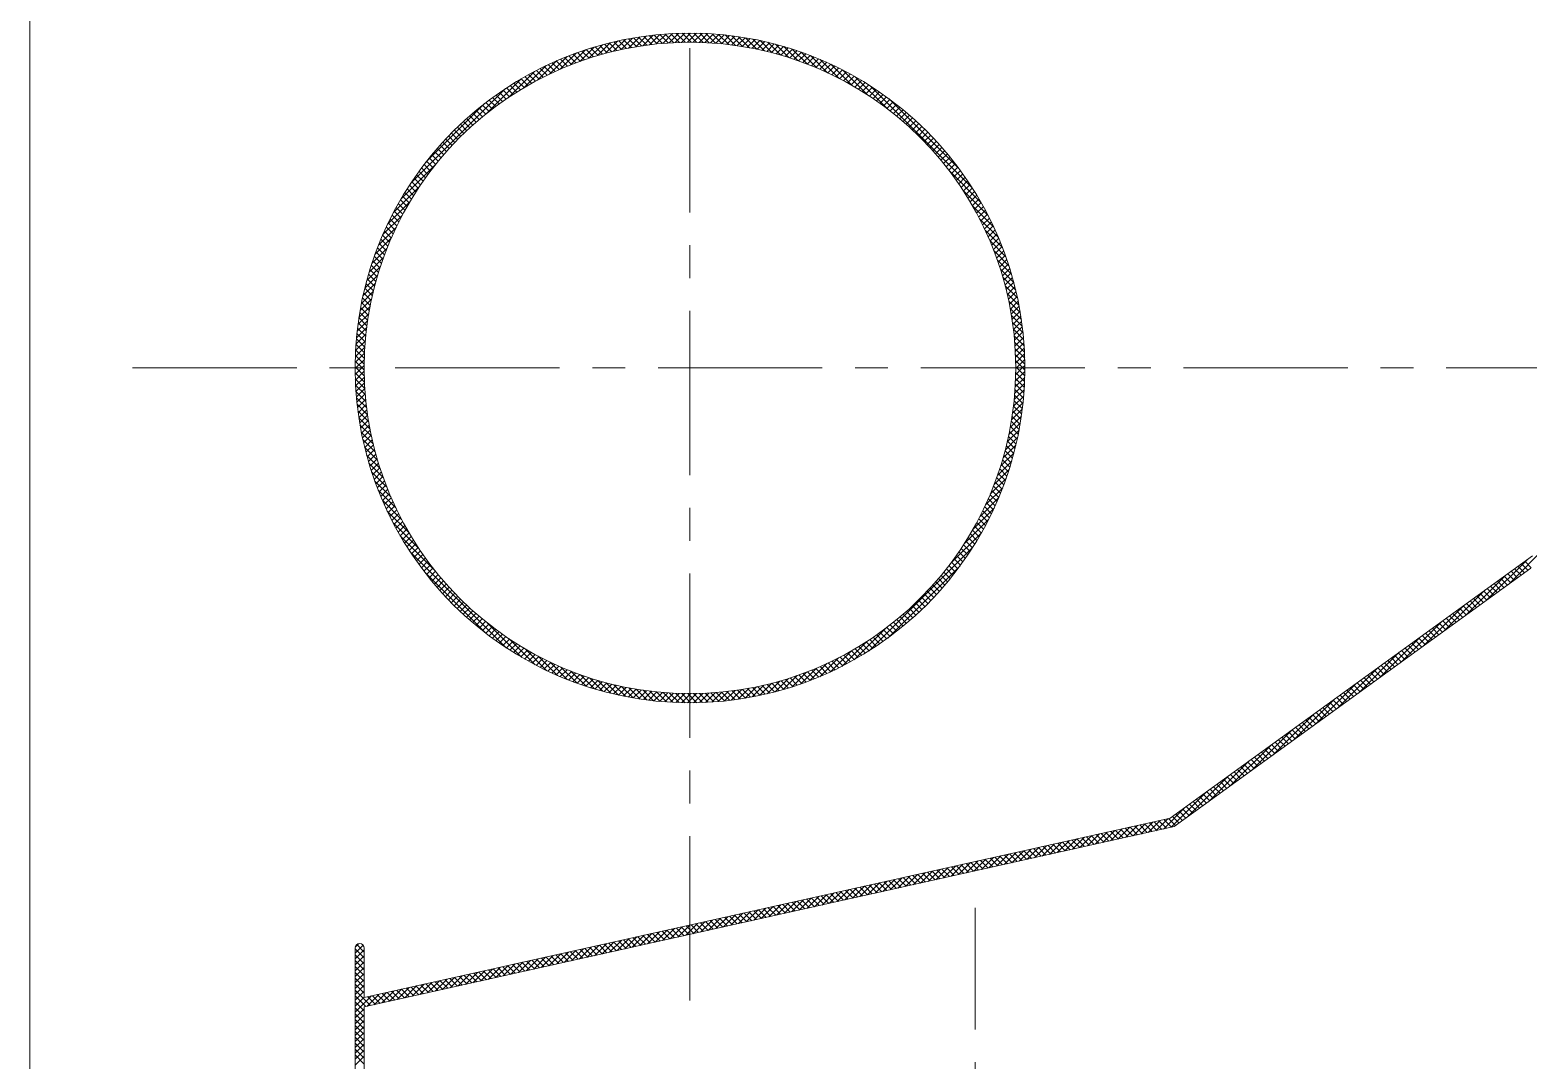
# Model space of a CAD drawing. Header units: millimetres. Extents: x 3449 to 4043, y 1067 to 1487.
# Drawn here: x 3691.42 to 3714.22, y 1159.69 to 1175.38 of the extents above; entities that cross this region are included whole.
import ezdxf

# ---------------------------------------------------------------- set-up
doc = ezdxf.new("R2010")
doc.units = ezdxf.units.MM
doc.linetypes.add('CENTERX2', pattern=[4, 2.5, -0.5, 0.5, -0.5])
for name, color, linetype, lineweight, true_color in [('1', 1, 'Continuous', 18, 0xff0000), ('2', 2, 'Continuous', 18, 0xffff00), ('3', 3, 'CENTERX2', 18, 0x00ff00)]:
    doc.layers.add(name, color=color, linetype=linetype, lineweight=lineweight, true_color=true_color)
pattern_1 = [(45, (3326.032391170889, 633.5754876375647), (-0.04490128060534576, 0.04490128060534577), []), (135, (3326.032391170889, 633.5754876375647), (-0.04490128060534577, -0.04490128060534576), [])]

msp = doc.modelspace()

# ---------------------------------------------------------------- hatches: boundary and pattern name
at = {"layer": '2'}
h = msp.add_hatch(dxfattribs=at)
h.set_pattern_fill('ANSI37', color=256, scale=0.02, style=0)
h.set_pattern_definition(pattern_1)
edge = h.paths.add_edge_path(flags=0)
edge.add_line((3701.463675053075, 1175.192347474159), (3701.463675053075, 1175.330736990208))
edge.add_arc((3701.463675083471, 1170.23294386095), 5.097793129258321, 90.00000034162359, 179.9999999999987)
edge.add_line((3696.365881954212, 1170.232943891345), (3696.504271470261, 1170.232943891345))
edge.add_arc((3701.463675082645, 1170.232943861775), 4.959403612384335, 90.00000034162429, 179.9999999999987, ccw=False)
edge = h.paths.add_edge_path(flags=0)
edge.add_line((3701.463675053075, 1175.330736990208), (3701.463675053075, 1175.192347474159))
edge.add_arc((3701.463675023504, 1170.232943861775), 4.959403612384335, 1.3073986337985843e-12, 89.99999965837583, ccw=False)
edge.add_line((3706.423078635889, 1170.232943891345), (3706.561468151938, 1170.232943891345))
edge.add_arc((3701.46367502268, 1170.23294386095), 5.097793129258264, 0, 89.99999965837641)
h = msp.add_hatch(dxfattribs=at)
h.set_pattern_fill('ANSI37', color=256, scale=0.02, style=0)
h.set_pattern_definition(pattern_1)
edge = h.paths.add_edge_path(flags=0)
edge.add_line((3701.463675053075, 1175.330736990208), (3701.463675053075, 1175.192347474159))
edge.add_arc((3701.463675023504, 1170.232943861775), 4.959403612384335, 1.3073986337985843e-12, 89.99999965837583, ccw=False)
edge.add_line((3706.423078635889, 1170.232943891345), (3706.561468151938, 1170.232943891345))
edge.add_arc((3701.46367502268, 1170.23294386095), 5.097793129258264, 0, 89.99999965837641)
edge = h.paths.add_edge_path(flags=0)
edge.add_arc((3701.463675083471, 1170.23294386095), 5.097793129258321, 90.00000034162359, 179.9999999999987)
edge.add_line((3696.365881954212, 1170.232943891345), (3696.504271470261, 1170.232943891345))
edge.add_arc((3701.463675082645, 1170.232943861775), 4.959403612384335, 90.00000034162429, 179.9999999999987, ccw=False)
edge.add_line((3701.463675053075, 1175.192347474159), (3701.463675053075, 1175.330736990208))
edge = h.paths.add_edge_path(flags=0)
edge.add_arc((3701.46367502268, 1170.23294386095), 5.097793129258264, 0, 89.99999965837641)
edge.add_line((3701.463675053075, 1175.330736990208), (3701.463675053075, 1175.192347474159))
edge.add_arc((3701.463675023504, 1170.232943861775), 4.959403612384335, 1.3073986337985843e-12, 89.99999965837583, ccw=False)
edge.add_arc((3701.463675023504, 1170.232943920915), 4.959403612384278, 270.0000003416236, 360, ccw=False)
edge.add_line((3701.463675053075, 1165.273540308531), (3701.463675053075, 1165.135150792482))
edge.add_arc((3701.46367502268, 1170.232943921741), 5.097793129258321, 270.0000003416236, 359.9999999999987)
edge = h.paths.add_edge_path(flags=0)
edge.add_arc((3701.463675082645, 1170.232943920915), 4.959403612383994, 179.9999999999974, 269.999999658379, ccw=False)
edge.add_arc((3701.463675082645, 1170.232943861775), 4.959403612384335, 90.00000034162429, 179.9999999999987, ccw=False)
edge.add_line((3701.463675053075, 1175.192347474159), (3701.463675053075, 1175.330736990208))
edge.add_arc((3701.463675083471, 1170.23294386095), 5.097793129258321, 90.00000034162359, 179.9999999999987)
edge.add_arc((3701.463675083471, 1170.23294392174), 5.09779312925815, 180, 269.9999996583777)
edge.add_line((3701.463675053075, 1165.135150792482), (3701.463675053075, 1165.273540308531))

# ---------------------------------------------------------------- linework, layer by layer
at = {"layer": '1'}
for p, q in [((3691.41500317088, 1179.138549961204), (3691.41500317088, 1113.887784087477)), ((3701.463675053075, 1175.225928190742), (3701.463675053075, 1175.225928190742)), ((3714.289315263652, 1167.373090843084), (3708.774718985298, 1163.376925797501)), ((3714.263675053087, 1167.183605379431), (3708.832740138618, 1163.24806573617)), ((3708.774718985298, 1163.376925797501), (3696.50427147026, 1160.645020816507)), ((3708.832740138618, 1163.24806573617), (3696.50427147026, 1160.503242866276)), ((3696.365881954212, 1161.397721301367), (3696.365881954212, 1131.600357740524)), ((3696.504271470261, 1161.397721301367), (3696.50427147026, 1160.645020816507)), ((3696.50427147026, 1160.503242866276), (3696.504271470261, 1132.523091182405))]:
    msp.add_line(p, q, dxfattribs=at)
for radius in [5.097793098862894, 4.959403582814048]:
    msp.add_circle((3701.463675053075, 1170.232943891345), radius, dxfattribs=at)
msp.add_arc((3696.435076712236, 1161.397721301367), 0.06919475802442321, 9.119286382692197e-11, 179.9999999999088, dxfattribs=at)
at = {"layer": '2'}
for p, q in [((3713.923560102216, 1166.937140287601), (3714.523976987517, 1167.537557172901)), ((3713.597417660498, 1166.700800407092), (3714.218106499809, 1167.321489246404)), ((3713.271275218778, 1166.464460526583), (3713.89196405809, 1167.085149365896)), ((3713.959661877743, 1166.963301523376), (3713.860566412371, 1167.062396988749)), ((3714.011731828084, 1167.001034134246), (3713.912636362711, 1167.100129599619)), ((3714.063801778424, 1167.038766745116), (3713.964706313052, 1167.137862210489)), ((3714.115871728765, 1167.076499355986), (3714.016776263392, 1167.175594821359)), ((3714.167941679106, 1167.114231966856), (3714.068846213733, 1167.213327432229)), ((3714.220011629446, 1167.151964577726), (3714.120916164074, 1167.251060043099)), ((3714.272081579787, 1167.189697188596), (3714.172986114414, 1167.288792653969)), ((3712.945132777058, 1166.228120646075), (3713.56582161637, 1166.848809485387)), ((3713.647242175699, 1166.736905858156), (3713.548146710326, 1166.836001323529)), ((3713.69931212604, 1166.774638469026), (3713.600216660667, 1166.873733934399)), ((3713.751382076381, 1166.812371079896), (3713.652286611008, 1166.911466545269)), ((3713.803452026721, 1166.850103690766), (3713.704356561349, 1166.949199156139)), ((3713.855521977062, 1166.887836301636), (3713.756426511689, 1166.986931767009)), ((3713.907591927402, 1166.925568912506), (3713.80849646203, 1167.024664377879)), ((3712.618990335339, 1165.991780765565), (3713.239679174651, 1166.612469604878)), ((3713.334822473655, 1166.510510192935), (3713.235727008283, 1166.609605658308)), ((3713.386892423996, 1166.548242803806), (3713.287796958623, 1166.647338269178)), ((3713.438962374337, 1166.585975414675), (3713.339866908964, 1166.685070880048)), ((3713.491032324677, 1166.623708025546), (3713.391936859305, 1166.722803490918)), ((3713.543102275018, 1166.661440636415), (3713.444006809645, 1166.760536101788)), ((3713.595172225359, 1166.699173247285), (3713.496076759986, 1166.798268712658)), ((3713.022402771611, 1166.284114527715), (3712.923307306239, 1166.383209993088)), ((3713.074472721952, 1166.321847138585), (3712.97537725658, 1166.420942603958)), ((3713.126542672293, 1166.359579749455), (3713.02744720692, 1166.458675214828)), ((3713.178612622633, 1166.397312360325), (3713.079517157261, 1166.496407825698)), ((3713.230682572974, 1166.435044971195), (3713.131587107601, 1166.534140436568)), ((3713.282752523315, 1166.472777582065), (3713.183657057942, 1166.571873047438)), ((3712.292847893619, 1165.755440885057), (3712.913536732932, 1166.37612972437)), ((3712.709983069568, 1166.057718862495), (3712.610887604194, 1166.156814327868)), ((3712.762053019908, 1166.095451473365), (3712.662957554536, 1166.194546938738)), ((3712.814122970249, 1166.133184084235), (3712.715027504876, 1166.232279549608)), ((3712.86619292059, 1166.170916695105), (3712.767097455217, 1166.270012160478)), ((3712.91826287093, 1166.208649305975), (3712.819167405558, 1166.307744771348)), ((3712.970332821271, 1166.246381916845), (3712.871237355897, 1166.345477382218)), ((3711.9667054519, 1165.519101004548), (3712.587394291213, 1166.139789843861)), ((3712.397563367524, 1165.831323197275), (3712.298467902151, 1165.930418662648)), ((3712.449633317865, 1165.869055808145), (3712.350537852491, 1165.968151273517)), ((3712.501703268204, 1165.906788419015), (3712.402607802833, 1166.005883884388)), ((3712.553773218546, 1165.944521029885), (3712.454677753172, 1166.043616495257)), ((3712.605843168886, 1165.982253640755), (3712.506747703514, 1166.081349106127)), ((3712.657913119227, 1166.019986251625), (3712.558817653854, 1166.119081716997)), ((3711.64056301018, 1165.282761124039), (3712.261251849493, 1165.903449963352)), ((3712.085143665479, 1165.604927532054), (3711.986048200107, 1165.704022997427)), ((3712.137213615821, 1165.642660142925), (3712.038118150447, 1165.741755608297)), ((3712.189283566161, 1165.680392753795), (3712.090188100789, 1165.779488219167)), ((3712.241353516501, 1165.718125364664), (3712.142258051129, 1165.817220830037)), ((3712.293423466843, 1165.755857975534), (3712.194328001469, 1165.854953440907)), ((3712.345493417183, 1165.793590586404), (3712.246397951811, 1165.892686051777)), ((3711.31442056846, 1165.046421243531), (3711.935109407774, 1165.667110082844)), ((3711.772723963436, 1165.378531866834), (3711.673628498063, 1165.477627332207)), ((3711.824793913776, 1165.416264477704), (3711.725698448404, 1165.515359943077)), ((3711.876863864118, 1165.453997088574), (3711.777768398744, 1165.553092553947)), ((3711.928933814457, 1165.491729699444), (3711.829838349086, 1165.590825164817)), ((3711.981003764799, 1165.529462310314), (3711.881908299425, 1165.628557775687)), ((3712.033073715139, 1165.567194921184), (3711.933978249766, 1165.666290386557)), ((3710.988278126742, 1164.810081363022), (3711.608966966054, 1165.430770202335)), ((3711.460304261392, 1165.152136201614), (3711.361208796019, 1165.251231666987)), ((3711.512374211732, 1165.189868812484), (3711.41327874636, 1165.288964277857)), ((3711.564444162073, 1165.227601423354), (3711.4653486967, 1165.326696888727)), ((3711.616514112414, 1165.265334034224), (3711.517418647041, 1165.364429499597)), ((3711.668584062754, 1165.303066645094), (3711.569488597382, 1165.402162110467)), ((3711.720654013096, 1165.340799255964), (3711.621558547722, 1165.439894721337)), ((3710.662135685022, 1164.573741482513), (3711.282824524335, 1165.194430321826)), ((3711.147884559348, 1164.925740536394), (3711.048789093975, 1165.024836001767)), ((3711.199954509689, 1164.963473147264), (3711.100859044316, 1165.062568612637)), ((3711.252024460029, 1165.001205758134), (3711.152928994657, 1165.100301223507)), ((3711.30409441037, 1165.038938369004), (3711.204998944997, 1165.138033834376)), ((3711.356164360711, 1165.076670979874), (3711.257068895338, 1165.175766445246)), ((3711.408234311051, 1165.114403590744), (3711.309138845679, 1165.213499056116)), ((3710.335993243302, 1164.337401602004), (3710.956682082616, 1164.958090441318)), ((3710.835464857304, 1164.699344871173), (3710.736369391931, 1164.798440336546)), ((3710.887534807645, 1164.737077482043), (3710.788439342272, 1164.836172947416)), ((3710.939604757986, 1164.774810092913), (3710.840509292613, 1164.873905558286)), ((3710.991674708326, 1164.812542703783), (3710.892579242954, 1164.911638169156)), ((3711.043744658667, 1164.850275314653), (3710.944649193294, 1164.949370780026)), ((3711.095814609007, 1164.888007925523), (3710.996719143634, 1164.987103390896)), ((3710.009850801584, 1164.101061721495), (3710.630539640896, 1164.721750560809)), ((3710.523045155261, 1164.472949205953), (3710.423949689888, 1164.572044671326)), ((3710.575115105601, 1164.510681816823), (3710.476019640228, 1164.609777282196)), ((3710.627185055941, 1164.548414427693), (3710.528089590569, 1164.647509893066)), ((3710.679255006282, 1164.586147038563), (3710.580159540909, 1164.685242503936)), ((3710.731324956623, 1164.623879649433), (3710.63222949125, 1164.722975114806)), ((3710.783394906964, 1164.661612260303), (3710.684299441591, 1164.760707725676)), ((3709.683708359864, 1163.864721840987), (3710.304397199177, 1164.4854106803)), ((3710.210625453216, 1164.246553540733), (3710.111529987844, 1164.345649006106)), ((3710.262695403557, 1164.284286151603), (3710.163599938184, 1164.383381616976)), ((3710.314765353898, 1164.322018762473), (3710.215669888525, 1164.421114227846)), ((3710.366835304239, 1164.359751373343), (3710.267739838866, 1164.458846838716)), ((3710.418905254579, 1164.397483984213), (3710.319809789206, 1164.496579449586)), ((3710.47097520492, 1164.435216595083), (3710.371879739547, 1164.534312060456)), ((3709.357565918144, 1163.628381960478), (3709.978254757458, 1164.249070799792)), ((3709.898205751173, 1164.020157875512), (3709.7991102858, 1164.119253340886)), ((3709.950275701513, 1164.057890486383), (3709.851180236141, 1164.156985951756)), ((3710.002345651854, 1164.095623097253), (3709.903250186481, 1164.194718562625)), ((3710.054415602195, 1164.133355708123), (3709.955320136822, 1164.232451173495)), ((3710.106485552535, 1164.171088318993), (3710.007390087162, 1164.270183784365)), ((3710.158555502876, 1164.208820929863), (3710.059460037503, 1164.307916395235)), ((3709.031423476425, 1163.392042079969), (3709.652112315738, 1164.012730919283)), ((3709.585786049129, 1163.793762210292), (3709.486690583755, 1163.892857675665)), ((3709.637855999469, 1163.831494821163), (3709.538760534097, 1163.930590286535)), ((3709.68992594981, 1163.869227432032), (3709.590830484437, 1163.968322897405)), ((3709.741995900151, 1163.906960042903), (3709.642900434777, 1164.006055508275)), ((3709.794065850491, 1163.944692653772), (3709.694970385119, 1164.043788119145)), ((3709.846135800832, 1163.982425264642), (3709.747040335459, 1164.081520730015)), ((3708.787592956663, 1163.238014121418), (3709.325969874018, 1163.776391038774)), ((3709.273366347084, 1163.567366545072), (3709.174270881712, 1163.666462010445)), ((3709.325436297426, 1163.605099155942), (3709.226340832052, 1163.704194621315)), ((3709.377506247766, 1163.642831766812), (3709.278410782394, 1163.741927232185)), ((3709.429576198107, 1163.680564377682), (3709.330480732734, 1163.779659843055)), ((3709.481646148448, 1163.718296988552), (3709.382550683074, 1163.817392453925)), ((3709.533716098788, 1163.756029599422), (3709.434620633416, 1163.855125064795)), ((3708.672070316792, 1163.212294042758), (3708.999827432299, 1163.540051158265)), ((3708.960946645041, 1163.340970879852), (3708.861851179669, 1163.440066345225)), ((3709.013016595381, 1163.378703490722), (3708.913921130009, 1163.477798956095)), ((3709.065086545723, 1163.416436101592), (3708.965991080349, 1163.515531566965)), ((3709.117156496062, 1163.454168712462), (3709.018061030691, 1163.553264177835)), ((3709.169226446404, 1163.491901323332), (3709.07013098103, 1163.590996788705)), ((3709.221296396744, 1163.529633934202), (3709.122200931371, 1163.628729399575)), ((3707.747889197826, 1163.006533413478), (3707.930273339942, 1163.188917555593)), ((3707.863411837698, 1163.032253492138), (3708.045795979812, 1163.214637634253)), ((3708.058742188085, 1163.075742041069), (3707.942781781371, 1163.191702447783)), ((3707.978934477567, 1163.057973570798), (3708.161318619683, 1163.240357712913)), ((3708.13219184302, 1163.092094947344), (3708.016231436306, 1163.208055354058)), ((3708.205641497956, 1163.108447853619), (3708.089681091242, 1163.224408260333)), ((3708.094457117439, 1163.083693649458), (3708.276841259554, 1163.266077791573)), ((3708.279091152891, 1163.124800759895), (3708.163130746178, 1163.240761166609)), ((3708.209979757309, 1163.109413728118), (3708.392363899425, 1163.291797870233)), ((3708.352540807826, 1163.141153666171), (3708.236580401112, 1163.257114072884)), ((3708.425990462762, 1163.157506572446), (3708.310030056047, 1163.27346697916)), ((3708.32550239718, 1163.135133806778), (3708.507886539295, 1163.317517948893)), ((3708.499440117697, 1163.173859478721), (3708.383479710983, 1163.289819885435)), ((3708.441025037051, 1163.160853885438), (3708.623409179167, 1163.343238027553)), ((3708.572889772632, 1163.190212384996), (3708.456929365919, 1163.30617279171)), ((3708.646339427567, 1163.206565291272), (3708.530379020854, 1163.322525697986)), ((3708.556547676921, 1163.186573964098), (3708.738931819036, 1163.368958106213)), ((3708.719789082503, 1163.222918197547), (3708.603828675789, 1163.338878604261)), ((3708.793238737439, 1163.239271103823), (3708.677278330724, 1163.355231510536)), ((3708.856806744359, 1163.265505658111), (3708.75072798566, 1163.371584416812)), ((3708.908876694701, 1163.303238268982), (3708.809781229327, 1163.402333734354)), ((3706.70818543899, 1162.775052705538), (3706.890569581105, 1162.957436847653)), ((3706.82370807886, 1162.800772784198), (3707.006092220976, 1162.983156926313)), ((3707.03044701899, 1162.846801353214), (3706.914486612277, 1162.962761759927)), ((3706.939230718732, 1162.826492862858), (3707.121614860847, 1163.008877004973)), ((3707.103896673925, 1162.863154259489), (3706.987936267212, 1162.979114666203)), ((3707.054753358601, 1162.852212941518), (3707.237137500717, 1163.034597083633)), ((3707.177346328861, 1162.879507165764), (3707.061385922147, 1162.995467572478)), ((3707.250795983797, 1162.89586007204), (3707.134835577082, 1163.011820478753)), ((3707.170275998473, 1162.877933020178), (3707.352660140588, 1163.060317162293)), ((3707.324245638732, 1162.912212978315), (3707.208285232018, 1163.028173385029)), ((3707.397695293666, 1162.92856588459), (3707.281734886953, 1163.044526291304)), ((3707.285798638343, 1162.903653098838), (3707.46818278046, 1163.086037240953)), ((3707.471144948602, 1162.944918790866), (3707.355184541888, 1163.06087919758)), ((3707.401321278214, 1162.929373177498), (3707.583705420329, 1163.111757319613)), ((3707.544594603538, 1162.961271697141), (3707.428634196824, 1163.077232103855)), ((3707.618044258473, 1162.977624603416), (3707.502083851759, 1163.09358501013)), ((3707.516843918085, 1162.955093256158), (3707.699228060201, 1163.137477398273)), ((3707.691493913408, 1162.993977509692), (3707.575533506694, 1163.109937916406)), ((3707.632366557956, 1162.980813334818), (3707.814750700071, 1163.163197476933)), ((3707.764943568343, 1163.010330415967), (3707.64898316163, 1163.126290822681)), ((3707.838393223279, 1163.026683322242), (3707.722432816565, 1163.142643728956)), ((3707.911842878215, 1163.043036228518), (3707.795882471501, 1163.158996635232)), ((3707.98529253315, 1163.059389134793), (3707.869332126436, 1163.175349541507)), ((3705.784004320025, 1162.569292076257), (3705.96638846214, 1162.751676218373)), ((3706.002151849896, 1162.617860665359), (3705.886191443182, 1162.733821072072)), ((3705.899526959895, 1162.595012154917), (3706.08191110201, 1162.777396297033)), ((3706.075601504831, 1162.634213571634), (3705.959641098118, 1162.750173978348)), ((3706.015049599766, 1162.620732233577), (3706.197433741881, 1162.803116375693)), ((3706.149051159766, 1162.650566477909), (3706.033090753052, 1162.766526884623)), ((3706.222500814702, 1162.666919384185), (3706.106540407987, 1162.782879790899)), ((3706.130572239636, 1162.646452312237), (3706.312956381752, 1162.828836454353)), ((3706.295950469637, 1162.68327229046), (3706.179990062923, 1162.799232697174)), ((3706.246094879507, 1162.672172390897), (3706.428479021622, 1162.854556533013)), ((3706.369400124572, 1162.699625196735), (3706.253439717859, 1162.815585603449)), ((3706.442849779507, 1162.715978103011), (3706.326889372794, 1162.831938509725)), ((3706.361617519378, 1162.697892469557), (3706.544001661493, 1162.880276611673)), ((3706.516299434443, 1162.732331009286), (3706.400339027729, 1162.848291416)), ((3706.589749089379, 1162.748683915562), (3706.473788682664, 1162.864644322275)), ((3706.477140159248, 1162.723612548217), (3706.659524301363, 1162.905996690333)), ((3706.663198744314, 1162.765036821837), (3706.5472383376, 1162.880997228551)), ((3706.592662799119, 1162.749332626878), (3706.775046941235, 1162.931716768993)), ((3706.736648399249, 1162.781389728112), (3706.620687992536, 1162.897350134826)), ((3706.810098054184, 1162.797742634388), (3706.694137647471, 1162.913703041101)), ((3706.88354770912, 1162.814095540663), (3706.767587302405, 1162.930055947377)), ((3706.956997364055, 1162.830448446938), (3706.841036957341, 1162.946408853652)), ((3704.744300561188, 1162.337811368317), (3704.926684703303, 1162.520195510433)), ((3704.973856680801, 1162.388919977504), (3704.857896274087, 1162.504880384218)), ((3704.859823201059, 1162.363531446977), (3705.042207343175, 1162.545915589093)), ((3705.047306335737, 1162.405272883779), (3704.931345929022, 1162.521233290493)), ((3704.975345840929, 1162.389251525637), (3705.157729983045, 1162.571635667753)), ((3705.120755990672, 1162.421625790054), (3705.004795583958, 1162.537586196768)), ((3705.194205645606, 1162.43797869633), (3705.078245238893, 1162.553939103044)), ((3705.0908684808, 1162.414971604297), (3705.273252622916, 1162.597355746413)), ((3705.267655300542, 1162.454331602605), (3705.151694893828, 1162.570292009319)), ((3705.206391120671, 1162.440691682957), (3705.388775262786, 1162.623075825073)), ((3705.341104955478, 1162.470684508881), (3705.225144548764, 1162.586644915594)), ((3705.414554610413, 1162.487037415156), (3705.298594203699, 1162.60299782187)), ((3705.321913760541, 1162.466411761617), (3705.504297902657, 1162.648795903733)), ((3705.488004265348, 1162.503390321431), (3705.372043858634, 1162.619350728145)), ((3705.437436400412, 1162.492131840277), (3705.619820542528, 1162.674515982393)), ((3705.561453920283, 1162.519743227707), (3705.44549351357, 1162.63570363442)), ((3705.634903575219, 1162.536096133982), (3705.518943168505, 1162.652056540696)), ((3705.552959040283, 1162.517851918937), (3705.735343182399, 1162.700236061053)), ((3705.708353230155, 1162.552449040257), (3705.592392823441, 1162.668409446971)), ((3705.78180288509, 1162.568801946533), (3705.665842478376, 1162.684762353246)), ((3705.668481680153, 1162.543571997597), (3705.850865822269, 1162.725956139713)), ((3705.855252540025, 1162.585154852808), (3705.739292133311, 1162.701115259522)), ((3705.92870219496, 1162.601507759083), (3705.812741788246, 1162.717468165797)), ((3703.704596802351, 1162.106330660377), (3703.886980944467, 1162.288714802493)), ((3703.820119442222, 1162.132050739037), (3704.002503584337, 1162.314434881153)), ((3703.945561511706, 1162.159979289649), (3703.829601104992, 1162.275939696362)), ((3704.019011166642, 1162.176332195924), (3703.903050759927, 1162.292292602638)), ((3703.935642082093, 1162.157770817697), (3704.118026224209, 1162.340154959813)), ((3704.092460821577, 1162.192685102199), (3703.976500414863, 1162.308645508913)), ((3704.165910476512, 1162.209038008475), (3704.049950069799, 1162.324998415188)), ((3704.051164721964, 1162.183490896357), (3704.233548864079, 1162.365875038473)), ((3704.239360131447, 1162.22539091475), (3704.123399724734, 1162.341351321464)), ((3704.166687361834, 1162.209210975017), (3704.34907150395, 1162.391595117133)), ((3704.312809786383, 1162.241743821025), (3704.196849379669, 1162.357704227739)), ((3704.386259441319, 1162.258096727301), (3704.270299034604, 1162.374057134015)), ((3704.282210001706, 1162.234931053677), (3704.464594143821, 1162.417315195793)), ((3704.459709096253, 1162.274449633576), (3704.34374868954, 1162.39041004029)), ((3704.397732641575, 1162.260651132337), (3704.580116783691, 1162.443035274453)), ((3704.533158751189, 1162.290802539851), (3704.417198344476, 1162.406762946566)), ((3704.606608406124, 1162.307155446127), (3704.490647999411, 1162.423115852841)), ((3704.513255281447, 1162.286371210997), (3704.695639423562, 1162.468755353113)), ((3704.68005806106, 1162.323508352402), (3704.564097654345, 1162.439468759116)), ((3704.628777921317, 1162.312091289657), (3704.811162063433, 1162.494475431773)), ((3704.753507715996, 1162.339861258678), (3704.637547309281, 1162.455821665392)), ((3704.82695737093, 1162.356214164953), (3704.710996964217, 1162.472174571667)), ((3704.900407025865, 1162.372567071228), (3704.784446619152, 1162.488527477942)), ((3702.664893043515, 1161.874849952437), (3702.84727718563, 1162.057234094553)), ((3702.780415683386, 1161.900570031097), (3702.962799825502, 1162.082954173213)), ((3702.917266342612, 1161.931038601793), (3702.801305935898, 1162.046999008507)), ((3702.990715997547, 1161.947391508069), (3702.874755590833, 1162.063351914783)), ((3702.895938323257, 1161.926290109757), (3703.078322465372, 1162.108674251873)), ((3703.064165652482, 1161.963744414344), (3702.948205245768, 1162.079704821058)), ((3703.011460963127, 1161.952010188417), (3703.193845105243, 1162.134394330533)), ((3703.137615307418, 1161.98009732062), (3703.021654900704, 1162.096057727333)), ((3703.211064962353, 1161.996450226895), (3703.095104555639, 1162.112410633609)), ((3703.126983602998, 1161.977730267077), (3703.309367745113, 1162.160114409193)), ((3703.284514617289, 1162.01280313317), (3703.168554210575, 1162.128763539884)), ((3703.357964272223, 1162.029156039446), (3703.24200386551, 1162.145116446159)), ((3703.242506242868, 1162.003450345737), (3703.424890384984, 1162.185834487853)), ((3703.431413927159, 1162.045508945721), (3703.315453520445, 1162.161469352435)), ((3703.35802888274, 1162.029170424397), (3703.540413024855, 1162.211554566513)), ((3703.504863582095, 1162.061861851996), (3703.388903175381, 1162.17782225871)), ((3703.57831323703, 1162.078214758272), (3703.462352830316, 1162.194175164985)), ((3703.47355152261, 1162.054890503057), (3703.655935664726, 1162.237274645173)), ((3703.651762891965, 1162.094567664547), (3703.535802485251, 1162.210528071261)), ((3703.589074162481, 1162.080610581717), (3703.771458304596, 1162.262994723833)), ((3703.7252125469, 1162.110920570822), (3703.609252140186, 1162.226880977536)), ((3703.798662201836, 1162.127273477098), (3703.682701795122, 1162.243233883812)), ((3703.872111856771, 1162.143626383373), (3703.756151450058, 1162.259586790087)), ((3701.625189284679, 1161.643369244497), (3701.807573426795, 1161.825753386613)), ((3701.740711924549, 1161.669089323157), (3701.923096066665, 1161.851473465272)), ((3701.888971173517, 1161.702097913939), (3701.773010766803, 1161.818058320652)), ((3701.962420828452, 1161.718450820214), (3701.846460421739, 1161.834411226928)), ((3701.85623456442, 1161.694809401817), (3702.038618706536, 1161.877193543932)), ((3702.035870483388, 1161.734803726489), (3701.919910076674, 1161.850764133203)), ((3701.971757204291, 1161.720529480477), (3702.154141346407, 1161.902913622592)), ((3702.109320138323, 1161.751156632765), (3701.993359731609, 1161.867117039478)), ((3702.182769793259, 1161.76750953904), (3702.066809386544, 1161.883469945754)), ((3702.087279844161, 1161.746249559137), (3702.269663986277, 1161.928633701252)), ((3702.256219448194, 1161.783862445315), (3702.14025904148, 1161.899822852029)), ((3702.202802484033, 1161.771969637797), (3702.385186626148, 1161.954353779912)), ((3702.329669103129, 1161.800215351591), (3702.213708696415, 1161.916175758304)), ((3702.403118758064, 1161.816568257866), (3702.287158351351, 1161.93252866458)), ((3702.318325123902, 1161.797689716457), (3702.500709266018, 1161.980073858572)), ((3702.476568413, 1161.832921164141), (3702.360608006285, 1161.948881570855)), ((3702.433847763774, 1161.823409795117), (3702.616231905889, 1162.005793937233)), ((3702.550018067936, 1161.849274070417), (3702.434057661221, 1161.96523447713)), ((3702.62346772287, 1161.865626976692), (3702.507507316157, 1161.981587383406)), ((3702.549370403644, 1161.849129873777), (3702.73175454576, 1162.031514015893)), ((3702.696917377805, 1161.881979882967), (3702.580956971092, 1161.997940289681)), ((3702.770367032741, 1161.898332789243), (3702.654406626027, 1162.014293195956)), ((3702.843816687677, 1161.914685695518), (3702.727856280962, 1162.030646102232)), ((3700.585485525842, 1161.411888536557), (3700.767869667958, 1161.594272678673)), ((3700.701008165714, 1161.437608615217), (3700.883392307829, 1161.619992757332)), ((3700.860676004422, 1161.473157226083), (3700.744715597709, 1161.589117632797)), ((3700.816530805583, 1161.463328693877), (3700.998914947699, 1161.645712835992)), ((3700.934125659358, 1161.489510132359), (3700.818165252644, 1161.605470539073)), ((3701.007575314293, 1161.505863038634), (3700.891614907579, 1161.621823445348)), ((3700.932053445455, 1161.489048772537), (3701.11443758757, 1161.671432914652)), ((3701.081024969229, 1161.52221594491), (3700.965064562514, 1161.638176351624)), ((3701.154474624163, 1161.538568851185), (3701.03851421745, 1161.654529257899)), ((3701.047576085325, 1161.514768851197), (3701.229960227441, 1161.697152993312)), ((3701.227924279099, 1161.55492175746), (3701.111963872385, 1161.670882164174)), ((3701.163098725196, 1161.540488929857), (3701.345482867311, 1161.722873071972)), ((3701.301373934035, 1161.571274663736), (3701.185413527321, 1161.68723507045)), ((3701.37482358897, 1161.587627570011), (3701.258863182256, 1161.703587976725)), ((3701.278621365067, 1161.566209008517), (3701.461005507183, 1161.748593150632)), ((3701.448273243905, 1161.603980476286), (3701.332312837191, 1161.719940883)), ((3701.394144004938, 1161.591929087177), (3701.576528147053, 1161.774313229292)), ((3701.52172289884, 1161.620333382562), (3701.405762492126, 1161.736293789276)), ((3701.595172553776, 1161.636686288837), (3701.479212147062, 1161.752646695551)), ((3701.509666644808, 1161.617649165837), (3701.692050786924, 1161.800033307952)), ((3701.668622208711, 1161.653039195113), (3701.552661801998, 1161.768999601826)), ((3701.742071863646, 1161.669392101388), (3701.626111456932, 1161.785352508102)), ((3701.815521518582, 1161.685745007663), (3701.699561111867, 1161.801705414377)), ((3696.365881954212, 1161.323202780618), (3696.486594214121, 1161.443915040527)), ((3696.504271470261, 1161.2496311385), (3696.365881954212, 1161.388020654549)), ((3696.365881954212, 1161.233400219408), (3696.504271470261, 1161.371789735456)), ((3696.368143378098, 1161.415266765715), (3696.417531247889, 1161.464654635506)), ((3696.50427147026, 1161.339433699711), (3696.391907088613, 1161.451798081359)), ((3699.545781767006, 1161.180407828617), (3699.728165909121, 1161.362791970732)), ((3699.661304406876, 1161.206127907277), (3699.843688548992, 1161.388512049392)), ((3699.832380835328, 1161.244216538228), (3699.716420428614, 1161.360176944942)), ((3699.776827046748, 1161.231847985937), (3699.959211188863, 1161.414232128052)), ((3699.905830490263, 1161.260569444504), (3699.789870083549, 1161.376529851218)), ((3699.979280145199, 1161.276922350779), (3699.863319738484, 1161.392882757493)), ((3699.892349686618, 1161.257568064597), (3700.074733828734, 1161.439952206712)), ((3700.052729800134, 1161.293275257055), (3699.93676939342, 1161.409235663768)), ((3700.007872326489, 1161.283288143257), (3700.190256468604, 1161.465672285372)), ((3700.126179455069, 1161.30962816333), (3700.010219048356, 1161.425588570044)), ((3700.199629110004, 1161.325981069605), (3700.083668703291, 1161.441941476319)), ((3700.12339496636, 1161.309008221917), (3700.305779108475, 1161.491392364032)), ((3700.27307876494, 1161.34233397588), (3700.157118358225, 1161.458294382594)), ((3700.346528419876, 1161.358686882156), (3700.230568013161, 1161.47464728887)), ((3700.23891760623, 1161.334728300577), (3700.421301748345, 1161.517112442692)), ((3700.41997807481, 1161.375039788431), (3700.304017668097, 1161.491000195145)), ((3700.354440246101, 1161.360448379237), (3700.536824388217, 1161.542832521352)), ((3700.493427729745, 1161.391392694707), (3700.377467323032, 1161.507353101421)), ((3700.566877384681, 1161.407745600982), (3700.450916977967, 1161.523706007696)), ((3700.469962885972, 1161.386168457897), (3700.652347028087, 1161.568552600012)), ((3700.640327039617, 1161.424098507257), (3700.524366632902, 1161.540058913972)), ((3700.713776694552, 1161.440451413533), (3700.597816287838, 1161.556411820247)), ((3700.787226349487, 1161.456804319808), (3700.671265942773, 1161.572764726522)), ((3696.504271470261, 1161.159828577289), (3696.365881954212, 1161.298218093338)), ((3696.365881954212, 1161.143597658197), (3696.504271470261, 1161.281987174246)), ((3696.50427147026, 1161.070026016079), (3696.365881954212, 1161.208415532127)), ((3696.365881954212, 1161.053795096986), (3696.50427147026, 1161.192184613035)), ((3698.62160064804, 1160.974647199336), (3698.803984790155, 1161.157031341452)), ((3698.73712328791, 1161.000367277996), (3698.919507430026, 1161.182751420112)), ((3698.877535321169, 1161.031628756649), (3698.761574914455, 1161.147589163362)), ((3698.950984976103, 1161.047981662924), (3698.83502456939, 1161.163942069638)), ((3698.852645927782, 1161.026087356656), (3699.035030069897, 1161.208471498772)), ((3699.024434631039, 1161.064334569199), (3698.908474224325, 1161.180294975913)), ((3698.968168567652, 1161.051807435317), (3699.150552709768, 1161.234191577432)), ((3699.097884285975, 1161.080687475475), (3698.981923879261, 1161.196647882188)), ((3699.17133394091, 1161.09704038175), (3699.055373534196, 1161.213000788464)), ((3699.083691207523, 1161.077527513977), (3699.266075349638, 1161.259911656092)), ((3699.244783595845, 1161.113393288025), (3699.128823189131, 1161.229353694739)), ((3699.199213847394, 1161.103247592637), (3699.38159798951, 1161.285631734752)), ((3699.31823325078, 1161.129746194301), (3699.202272844066, 1161.245706601015)), ((3699.391682905716, 1161.146099100576), (3699.275722499002, 1161.26205950729)), ((3699.314736487264, 1161.128967671297), (3699.497120629379, 1161.311351813412)), ((3699.465132560651, 1161.162452006851), (3699.349172153938, 1161.278412413565)), ((3699.538582215586, 1161.178804913127), (3699.422621808872, 1161.294765319841)), ((3699.430259127135, 1161.154687749957), (3699.612643269251, 1161.337071892072)), ((3699.612031870522, 1161.195157819402), (3699.496071463808, 1161.311118226116)), ((3699.685481525457, 1161.211510725677), (3699.569521118743, 1161.327471132391)), ((3699.758931180393, 1161.227863631953), (3699.642970773679, 1161.343824038667)), ((3696.50427147026, 1160.980223454868), (3696.365881954212, 1161.118612970917)), ((3696.365881954212, 1160.963992535775), (3696.504271470261, 1161.102382051824)), ((3696.50427147026, 1160.890420893658), (3696.365881954212, 1161.028810409706)), ((3696.365881954212, 1160.874189974564), (3696.50427147026, 1161.012579490613)), ((3696.50427147026, 1160.800618332447), (3696.365881954212, 1160.939007848495)), ((3696.365881954212, 1160.784387413354), (3696.50427147026, 1160.922776929403)), ((3697.581896889204, 1160.743166491396), (3697.764281031319, 1160.925550633512)), ((3697.697419529075, 1160.768886570056), (3697.879803671191, 1160.951270712172)), ((3697.849240152074, 1160.802688068794), (3697.73327974536, 1160.918648475508)), ((3697.922689807009, 1160.819040975069), (3697.806729400296, 1160.935001381783)), ((3697.812942168945, 1160.794606648716), (3697.995326311061, 1160.976990790832)), ((3697.996139461944, 1160.835393881345), (3697.880179055231, 1160.951354288058)), ((3697.928464808816, 1160.820326727376), (3698.110848950932, 1161.002710869492)), ((3698.06958911688, 1160.85174678762), (3697.953628710166, 1160.967707194334)), ((3698.143038771816, 1160.868099693895), (3698.027078365101, 1160.984060100609)), ((3698.043987448687, 1160.846046806036), (3698.226371590802, 1161.028430948151)), ((3698.21648842675, 1160.884452600171), (3698.100528020037, 1161.000413006884)), ((3698.159510088557, 1160.871766884696), (3698.341894230673, 1161.054151026812)), ((3698.289938081686, 1160.900805506446), (3698.173977674972, 1161.01676591316)), ((3698.363387736621, 1160.917158412721), (3698.247427329907, 1161.033118819435)), ((3698.275032728428, 1160.897486963356), (3698.457416870544, 1161.079871105472)), ((3698.436837391557, 1160.933511318997), (3698.320876984842, 1161.04947172571)), ((3698.390555368299, 1160.923207042016), (3698.572939510414, 1161.105591184132)), ((3698.510287046492, 1160.949864225272), (3698.394326639778, 1161.065824631986)), ((3698.583736701426, 1160.966217131547), (3698.467776294713, 1161.082177538261)), ((3698.506078008169, 1160.948927120676), (3698.688462150285, 1161.131311262792)), ((3698.657186356362, 1160.982570037823), (3698.541225949649, 1161.098530444536)), ((3698.730636011298, 1160.998922944098), (3698.614675604584, 1161.114883350812)), ((3698.804085666234, 1161.015275850373), (3698.688125259519, 1161.131236257087)), ((3696.50427147026, 1160.710815771236), (3696.365881954212, 1160.849205287285)), ((3696.365881954212, 1160.694584852143), (3696.504271470261, 1160.832974368192)), ((3696.600596018174, 1160.524688662112), (3696.365881954212, 1160.759402726074)), ((3696.365881954212, 1160.604782290932), (3696.504271470261, 1160.743171806981)), ((3696.542193130367, 1160.511685783456), (3696.724577272484, 1160.694069925572)), ((3696.657715770238, 1160.537405862116), (3696.840099912353, 1160.719790004232)), ((3696.820944982979, 1160.573747380939), (3696.704984576265, 1160.689707787653)), ((3696.773238410109, 1160.563125940776), (3696.955622552225, 1160.745510082892)), ((3696.894394637915, 1160.590100287214), (3696.778434231201, 1160.706060693928)), ((3696.96784429285, 1160.606453193489), (3696.851883886136, 1160.722413600203)), ((3696.88876104998, 1160.588846019436), (3697.071145192095, 1160.771230161552)), ((3697.041293947786, 1160.622806099765), (3696.925333541071, 1160.738766506479)), ((3697.11474360272, 1160.63915900604), (3696.998783196006, 1160.755119412754)), ((3697.00428368985, 1160.614566098096), (3697.186667831966, 1160.796950240212)), ((3697.188193257656, 1160.655511912315), (3697.072232850942, 1160.771472319029)), ((3697.119806329722, 1160.640286176756), (3697.302190471837, 1160.822670318872)), ((3697.261642912591, 1160.671864818591), (3697.145682505878, 1160.787825225305)), ((3697.335092567527, 1160.688217724866), (3697.219132160812, 1160.80417813158)), ((3697.235328969592, 1160.666006255416), (3697.417713111707, 1160.848390397532)), ((3697.408542222462, 1160.704570631142), (3697.292581815747, 1160.820531037856)), ((3697.350851609463, 1160.691726334076), (3697.533235751578, 1160.874110476192)), ((3697.481991877397, 1160.720923537417), (3697.366031470683, 1160.836883944131)), ((3697.555441532333, 1160.737276443693), (3697.439481125619, 1160.853236850406)), ((3697.466374249333, 1160.717446412736), (3697.648758391449, 1160.899830554852)), ((3697.628891187268, 1160.753629349968), (3697.512930780555, 1160.869589756682)), ((3697.702340842203, 1160.769982256243), (3697.586380435489, 1160.885942662957)), ((3697.775790497139, 1160.786335162519), (3697.659830090424, 1160.902295569232)), ((3696.527146363238, 1160.508335755837), (3696.365881954212, 1160.669600164863)), ((3696.365881954212, 1160.425177168511), (3696.609054632612, 1160.668349846911)), ((3696.365881954212, 1160.514979729722), (3696.50427147026, 1160.653369245771)), ((3696.50427147026, 1160.441408087604), (3696.365881954212, 1160.579797603653)), ((3696.50427147026, 1160.351605526393), (3696.365881954212, 1160.489995042442)), ((3696.365881954212, 1160.335374607301), (3696.50427147026, 1160.473764123349)), ((3696.674045673109, 1160.541041568388), (3696.558085266395, 1160.657001975102)), ((3696.747495328043, 1160.557394474663), (3696.63153492133, 1160.673354881377)), ((3696.50427147026, 1160.261802965183), (3696.365881954212, 1160.400192481231)), ((3696.365881954212, 1160.24557204609), (3696.50427147026, 1160.383961562138)), ((3696.50427147026, 1160.172000403972), (3696.365881954212, 1160.310389920021)), ((3696.365881954212, 1160.155769484879), (3696.50427147026, 1160.294159000928)), ((3696.50427147026, 1160.082197842761), (3696.365881954212, 1160.22058735881)), ((3696.365881954212, 1160.065966923668), (3696.50427147026, 1160.204356439717)), ((3696.50427147026, 1159.99239528155), (3696.365881954212, 1160.130784797599)), ((3696.365881954212, 1159.976164362458), (3696.50427147026, 1160.114553878507)), ((3696.50427147026, 1159.90259272034), (3696.365881954212, 1160.040982236388)), ((3696.365881954212, 1159.886361801247), (3696.504271470261, 1160.024751317296)), ((3696.50427147026, 1159.812790159129), (3696.365881954212, 1159.951179675178)), ((3696.365881954212, 1159.796559240036), (3696.50427147026, 1159.934948756085)), ((3696.50427147026, 1159.722987597919), (3696.365881954212, 1159.861377113967)), ((3696.365881954212, 1159.706756678826), (3696.50427147026, 1159.845146194874)), ((3696.50427147026, 1159.633185036708), (3696.365881954212, 1159.771574552756)), ((3696.365881954212, 1159.616954117615), (3696.50427147026, 1159.755343633664))]:
    msp.add_line(p, q, dxfattribs=at)
at = {"layer": '3'}
for p, q in [((3701.463675053075, 1160.601596775879), (3701.463675053075, 1177.390887207902)), ((3692.977302497946, 1170.232943891345), (3736.844758095185, 1170.232943891345)), ((3705.803675053075, 1132.161106504429), (3705.803675053075, 1162.011478973261))]:
    msp.add_line(p, q, dxfattribs=at)

doc.saveas('drawing.dxf')
